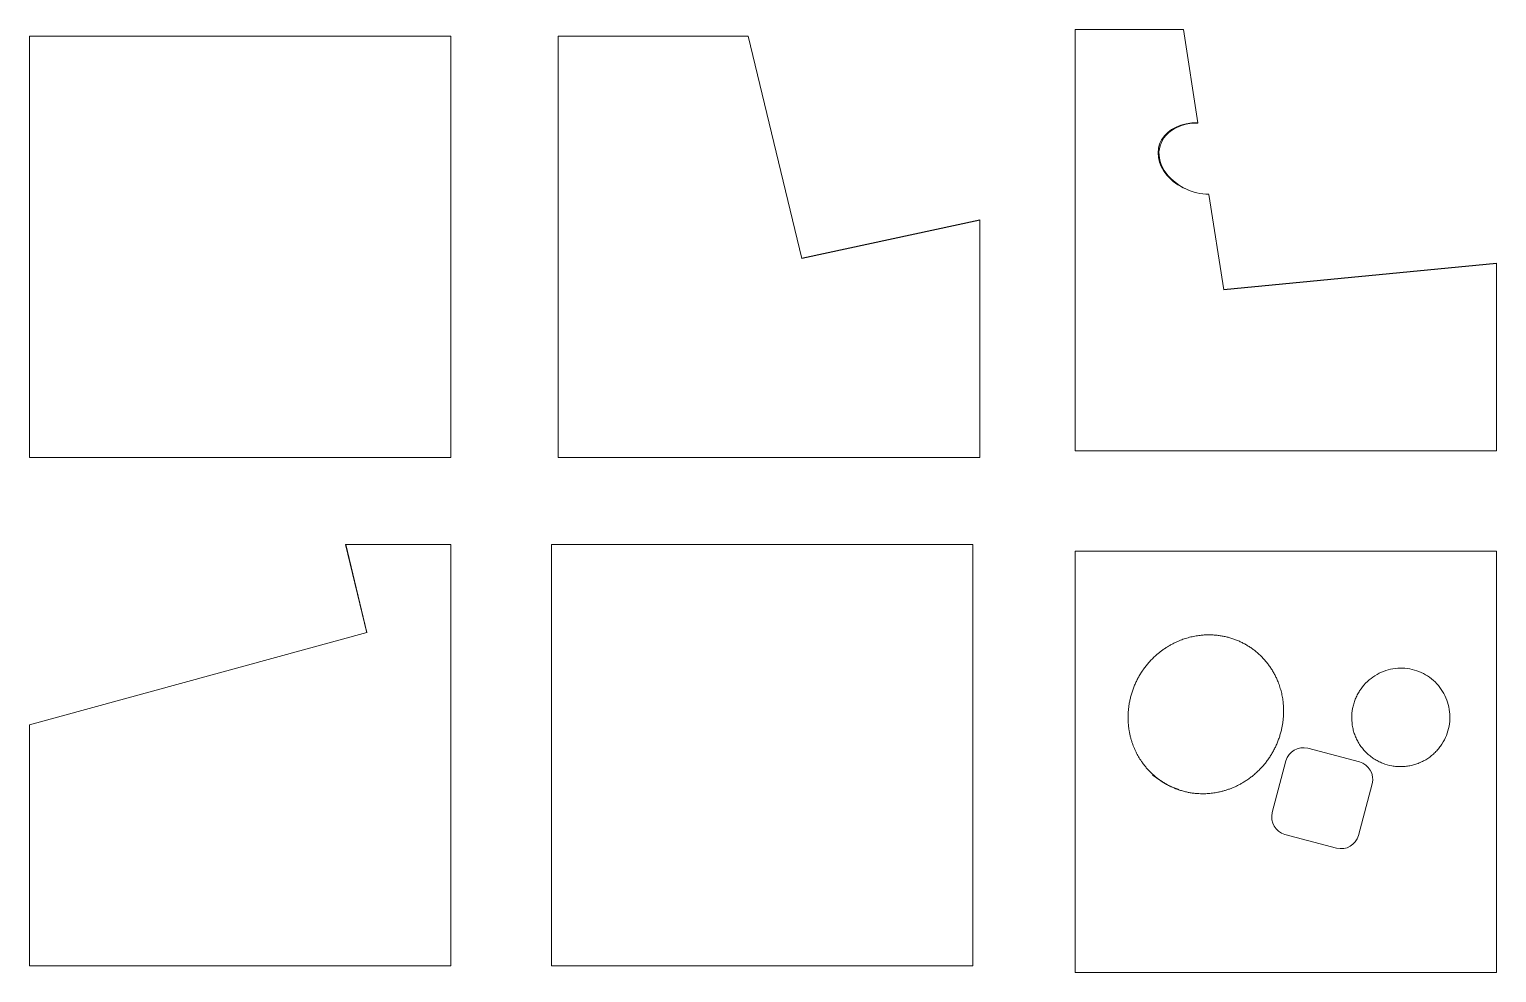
# Model space of a CAD drawing. Header units: inches. Extents: x 2.7 to 43.9, y 19.6 to 46.1.
import ezdxf

# ---------------------------------------------------------------- set-up
doc = ezdxf.new("R2010")
doc.units = ezdxf.units.IN
doc.header["$MEASUREMENT"] = 0

msp = doc.modelspace()

# ---------------------------------------------------------------- linework, layer by layer
at = {"color": 7, "linetype": 'Continuous', "lineweight": 15}
for p, q in [((2.725, 34.049), (2.725, 45.874)), ((2.725, 45.874), (14.55, 45.874)), ((14.55, 45.874), (14.55, 34.049)), ((17.561, 34.049), (17.561, 45.874)), ((17.561, 45.874), (22.893, 45.874)), ((22.893, 45.874), (24.398, 39.637)), ((32.062, 34.24), (32.062, 46.065)), ((32.062, 46.065), (35.098, 46.065)), ((35.098, 46.065), (35.504, 43.442)), ((35.815, 41.435), (36.231, 38.754)), ((24.397, 39.645), (29.386, 40.717)), ((24.398, 39.637), (29.386, 40.709)), ((29.386, 40.709), (29.386, 40.717)), ((29.386, 40.709), (29.386, 34.049)), ((36.23, 38.762), (43.887, 39.506)), ((36.231, 38.754), (43.887, 39.498)), ((43.887, 39.498), (43.887, 39.506)), ((43.887, 39.498), (43.887, 34.24)), ((43.887, 34.24), (32.062, 34.24)), ((14.55, 34.049), (2.725, 34.049)), ((29.386, 34.049), (17.561, 34.049)), ((12.189, 29.135), (11.595, 31.612)), ((11.6, 31.612), (11.595, 31.612)), ((12.193, 29.137), (11.6, 31.612)), ((11.6, 31.612), (14.55, 31.612)), ((14.55, 31.612), (14.55, 19.787)), ((17.37, 19.787), (17.37, 31.612)), ((17.37, 31.612), (29.195, 31.612)), ((29.195, 31.612), (29.195, 19.787)), ((32.062, 31.42), (43.887, 31.42)), ((32.062, 19.595), (32.062, 31.42)), ((43.887, 31.42), (43.887, 19.595)), ((2.725, 26.553), (12.193, 29.137)), ((2.725, 19.787), (2.725, 26.553)), ((37.977, 25.536), (37.593, 24.086)), ((40.038, 25.508), (38.588, 25.891)), ((40.01, 23.447), (40.393, 24.897)), ((37.949, 23.474), (39.399, 23.091)), ((14.55, 19.787), (2.725, 19.787)), ((29.195, 19.787), (17.37, 19.787)), ((43.887, 19.595), (32.062, 19.595))]:
    msp.add_line(p, q, dxfattribs=at)
for centre, start, end in [((38.46, 25.408), 75.1889, 165.1889), ((39.91, 25.024), 345.1889, 75.1889), ((38.077, 23.958), 165.1889, 255.1889), ((39.527, 23.574), 255.1889, 345.1889)]:
    msp.add_arc(centre, 0.5, start, end, dxfattribs=at)
for centre, major_axis, ratio, start_param, end_param in [((35.66, 42.439), (-1.242, 0.364), 0.753037, 5.052208, 8.193801), ((35.686, 42.431), (-1.242, 0.364), 0.753037, 5.078045, 7.843437), ((35.66, 42.439), (-0.093, 1.038), 0.267782, 0.234814, 0.26065)]:
    msp.add_ellipse(centre, major_axis=major_axis, ratio=ratio, start_param=start_param, end_param=end_param, dxfattribs=at)
for points, knots in [([(34.591, 24.9), (34.714, 24.828), (34.976, 24.709), (35.398, 24.615), (35.831, 24.609), (36.4, 24.716), (37.054, 25.056), (37.637, 25.728), (37.938, 26.565), (37.914, 27.302), (37.729, 27.851), (37.512, 28.226), (37.224, 28.548), (36.876, 28.803), (36.483, 28.981), (36.062, 29.075), (35.629, 29.081), (35.06, 28.974), (34.405, 28.634), (33.822, 27.963), (33.521, 27.125), (33.545, 26.388), (33.73, 25.839), (33.947, 25.465), (34.235, 25.143), (34.467, 24.972), (34.591, 24.9)], [-0.19635, 0, 0, 0, 0.19635, 0.392699, 0.589049, 0.785398, 1.178097, 1.570796, 1.963495, 2.356194, 2.552544, 2.748894, 2.945243, 3.141593, 3.337942, 3.534292, 3.730641, 3.926991, 4.31969, 4.712389, 5.105088, 5.497787, 5.694137, 5.890486, 6.086836, 6.283185, 6.283185, 6.283185, 6.479535]), ([(42.354, 26.011), (42.403, 26.087), (42.486, 26.249), (42.586, 26.597), (42.582, 27.057), (42.365, 27.565), (41.969, 27.951), (41.455, 28.153), (40.903, 28.142), (40.481, 27.957), (40.205, 27.722), (40.093, 27.579), (40.044, 27.504)], [-1.638672, -1.638672, -1.638672, -1.638672, -1.442323, -1.245973, -0.853274, -0.460575, -0.067876, 0.324823, 0.717522, 1.110221, 1.306571, 1.50292, 1.50292, 1.50292, 1.50292]), ([(40.044, 27.504), (40.02, 27.466), (39.974, 27.388), (39.919, 27.266), (39.875, 27.139), (39.833, 26.962), (39.813, 26.739), (39.837, 26.512), (39.882, 26.338), (39.929, 26.211), (39.988, 26.088), (40.059, 25.972), (40.14, 25.865), (40.233, 25.764), (40.336, 25.673), (40.445, 25.594), (40.563, 25.526), (40.73, 25.45), (40.903, 25.401), (41.085, 25.378), (41.221, 25.374), (41.355, 25.383), (41.49, 25.406), (41.621, 25.442), (41.747, 25.491), (41.868, 25.551), (41.983, 25.623), (42.09, 25.706), (42.187, 25.798), (42.277, 25.9), (42.329, 25.973), (42.354, 26.011)], [0, 0, 0, 0, 0.03125, 0.0625, 0.09375, 0.125, 0.1875, 0.25, 0.28125, 0.3125, 0.34375, 0.375, 0.40625, 0.4375, 0.46875, 0.5, 0.53125, 0.5625, 0.625, 0.65625, 0.6875, 0.71875, 0.75, 0.78125, 0.8125, 0.84375, 0.875, 0.90625, 0.9375, 0.96875, 1, 1, 1, 1])]:
    msp.add_open_spline(points, degree=3, knots=knots, dxfattribs=at)

doc.saveas('drawing.dxf')
